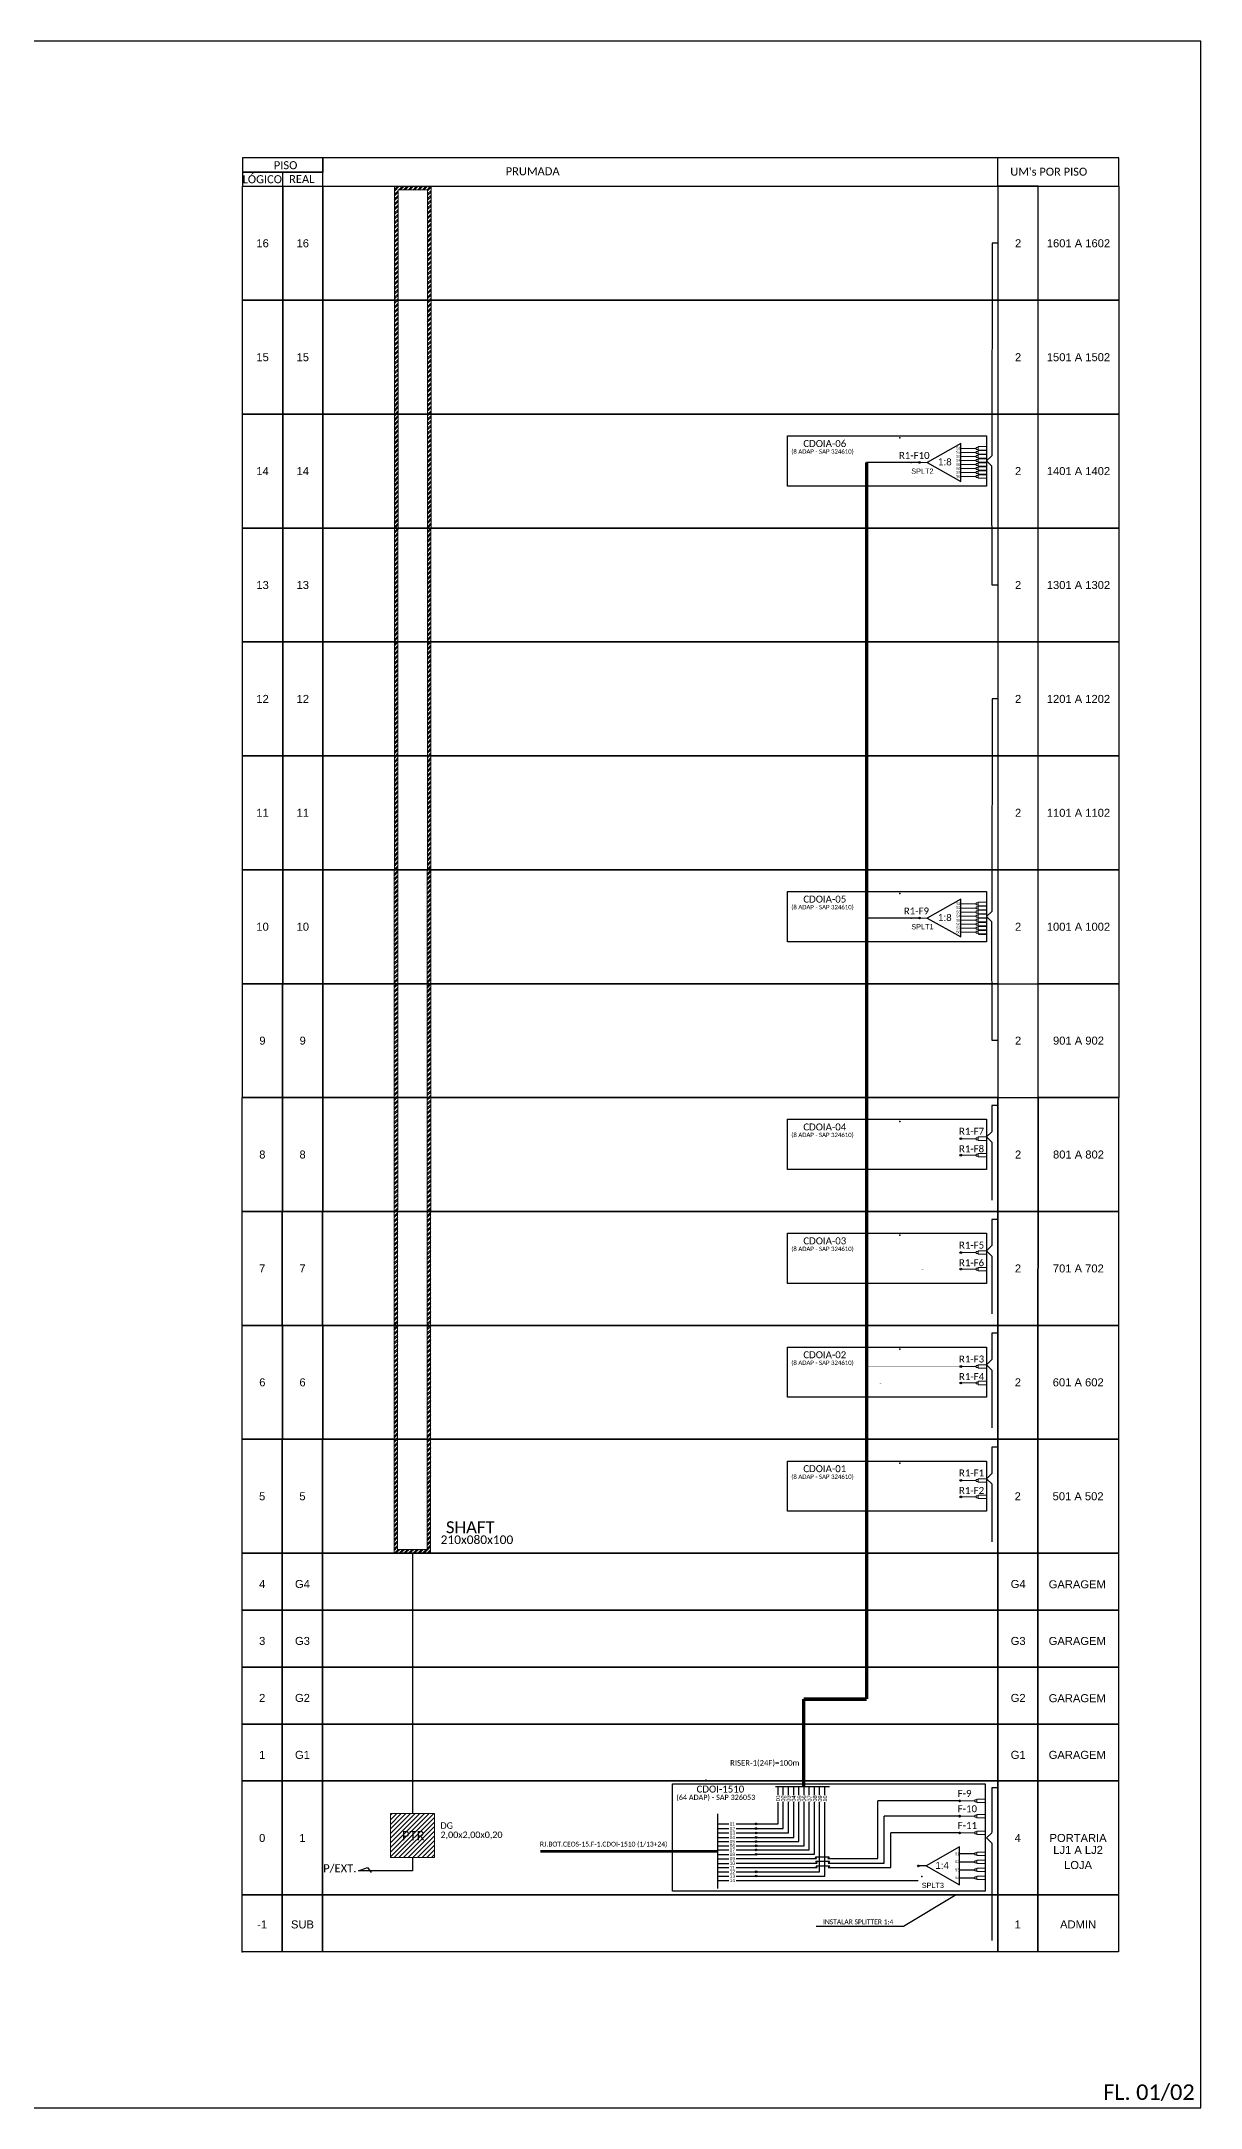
# Model space of a CAD drawing. Header units: millimetres. Extents: x 5322 to 7121, y 2260 to 2854.
# Drawn here: x 5828 to 6161, y 2260 to 2854 of the extents above; entities that cross this region are included whole.
import ezdxf
from ezdxf.enums import TextEntityAlignment as Align

# ---------------------------------------------------------------- set-up
doc = ezdxf.new("R2010")
doc.units = ezdxf.units.MM
doc.header["$LTSCALE"] = 0.1
doc.header["$MEASUREMENT"] = 0
doc.layers.add('AS BUILT', color=10, linetype='Continuous')
doc.layers.add('label_cabos', color=7, linetype='Continuous')
doc.styles.add('ARIAL', font='arial.ttf')
doc.styles.get("Standard").update_dxf_attribs({"font": 'arial.ttf'})
doc.styles.add('WMF-Calibri0', font='calibri.ttf')
doc.dimstyles.get("Standard").update_dxf_attribs({"dimtxt": 0.18, "dimasz": 0.18, "dimexe": 0.18, "dimexo": 0.0625, "dimgap": 0.09, "dimtad": 0, "dimtih": 1, "dimtoh": 1, "dimdec": 4, "dimzin": 0, "dimdsep": 46, "dimtxsty": 'Standard', "dimcen": 0.09, "dimadec": 0, "dimazin": 0, "dimtfac": 1, "dimtdec": 4, "dimtofl": 0, "dimtmove": 0, "dimatfit": 3, "dimfxl": 0, "dimtolj": 1, "dimtzin": 0, "dimarcsym": 0})

# ---------------------------------------------------------------- blocks, each defined once
blk = doc.blocks.new('LEG_CDO64_DIR')
blk.add_point((0, 0))
at = {"color": 1, "style": 'WMF-Calibri0', "flags": 4}
blk.add_attdef('MODELO', text='', height=1.5, dxfattribs=at).set_placement((-1.52, -5.5), align=Align.CENTER)
blk.add_attdef('CDO', (-2.62, -3.57), '', height=2, dxfattribs=at)
blk = doc.blocks.new('SPLITTER_')
blk.add_point((0, 0))
at = {"style": 'ARIAL', "flags": 4}
blk.add_attdef('SPLT', (0, -3.26), '', height=1.5, dxfattribs=at)
blk = doc.blocks.new('A$C415C251F')
at = {"color": 3}
blk.add_point((0, 0), dxfattribs=at)
blk = doc.blocks.new('LEG_CDOIA8_C-SPLT_DIR')
at = {"color": 3}
blk.add_blockref('A$C415C251F', (0, 0), dxfattribs=at)
at = {"color": 1, "style": 'WMF-Calibri0', "flags": 4}
blk.add_attdef('CDO', (-26.84, -2.61), '', height=2, dxfattribs=at)
blk.add_attdef('MODELO', text='', height=1.5, dxfattribs=at).set_placement((-22.23, -4.54), align=Align.CENTER)
at = {"style": 'ARIAL', "flags": 4}
blk.add_attdef('SPLITAGEM', text='', height=1.5, dxfattribs=at).set_placement((-18.36, -12.59), align=Align.CENTER)
blk = doc.blocks.new('SPLT_1-4_SC-APC')
at = {"color": 1, "linetype": 'Continuous', "ltscale": 2.5}
for points in [[(-7.37, -1.53), (-17.04, -6.98), (-7.37, -12.43), (-7.37, -1.53)], [(-17.04, -6.98), (-19.26, -6.98)]]:
    blk.add_lwpolyline(points, dxfattribs=at)
at = {"color": 3, "linetype": 'Continuous', "ltscale": 2.5}
for points in [[(-2.99, -3.51), (-7.37, -3.51)], [(-7.37, -5.82), (-2.99, -5.82)], [(-7.37, -8.12), (-2.99, -8.12)], [(-7.37, -10.43), (-2.99, -10.43)]]:
    blk.add_lwpolyline(points, dxfattribs=at)
at = {"color": 3, "lineweight": 0}
for points in [[(-2.99, -3.22), (-2.41, -3.22), (-2.41, -3.8), (-2.99, -3.8)], [(-2.99, -5.53), (-2.41, -5.53), (-2.41, -6.1), (-2.99, -6.1)], [(-2.99, -7.84), (-2.41, -7.84), (-2.41, -8.41), (-2.99, -8.41)], [(-2.99, -10.14), (-2.41, -10.14), (-2.41, -10.72), (-2.99, -10.72)]]:
    blk.add_lwpolyline(points, close=True, dxfattribs=at)
for points in [[(-2.41, -3.02), (-2.41, -4)], [(-2.41, -3.02), (0, -3.02)], [(-2.41, -4), (0, -4)], [(-2.41, -5.32), (-2.41, -6.31)], [(-2.41, -5.32), (0, -5.32)], [(-2.41, -6.31), (0, -6.31)], [(-2.41, -7.63), (-2.41, -8.62)], [(-2.41, -7.63), (0, -7.63)], [(-2.41, -8.62), (0, -8.62)], [(-2.41, -9.94), (-2.41, -10.92)], [(-2.41, -9.94), (0, -9.94)], [(-2.41, -10.92), (0, -10.92)]]:
    blk.add_lwpolyline(points, dxfattribs=at)
at = {"color": 1, "style": 'ARIAL'}
for s, height, p in [('1:4', 2, (-14.35, -7.83)), ('S1', 0.75, (-8.74, -3.91)), ('S2', 0.75, (-8.74, -6.17)), ('S3', 0.75, (-8.74, -8.52)), ('S4', 0.75, (-8.74, -10.78))]:
    blk.add_text(s, height=height, dxfattribs=at).set_placement(p)

msp = doc.modelspace()

# ---------------------------------------------------------------- hatches: boundary and pattern name
h = msp.add_hatch()
h.set_pattern_fill('ANSI32', color=256, scale=0.1)
h.set_pattern_definition([(45, (-1710.3518, 4668.9155), (-0.67351921, 0.67351921), []), (45, (-1709.9028, 4668.9155), (-0.67351921, 0.67351921), [])])
h.paths.add_polyline_path([(5929.15, 2812.71), (5939.65, 2812.71), (5939.52, 2419.84), (5929.02, 2419.84)])
h.paths.add_polyline_path([(5930.15, 2811.71), (5938.65, 2811.71), (5938.52, 2420.84), (5930.02, 2420.84)], flags=16)
h = msp.add_hatch(color=0)
h.dxf.hatch_style = 1
edge = h.paths.add_edge_path()
edge.add_arc((6080.14, 2733.34), 0.256, 0, 360)
h = msp.add_hatch(color=0)
h.dxf.hatch_style = 1
edge = h.paths.add_edge_path()
edge.add_arc((6080.14, 2602.37), 0.256, 0, 360)
h = msp.add_hatch(color=0)
h.dxf.hatch_style = 1
edge = h.paths.add_edge_path()
edge.add_arc((6092.03, 2538.94), 0.256, 0, 360)
h = msp.add_hatch(color=0)
h.dxf.hatch_style = 1
edge = h.paths.add_edge_path()
edge.add_arc((6092.03, 2534.2), 0.256, 0, 360)
h = msp.add_hatch(color=0)
h.dxf.hatch_style = 1
edge = h.paths.add_edge_path()
edge.add_arc((6092.03, 2506.2), 0.256, 0, 360)
h = msp.add_hatch(color=0)
h.dxf.hatch_style = 1
edge = h.paths.add_edge_path()
edge.add_arc((6092.03, 2501.45), 0.256, 0, 360)
h = msp.add_hatch(color=0)
h.dxf.hatch_style = 1
edge = h.paths.add_edge_path()
edge.add_arc((6092.03, 2473.45), 0.256, 0, 360)
h = msp.add_hatch(color=0)
h.dxf.hatch_style = 1
edge = h.paths.add_edge_path()
edge.add_arc((6092.03, 2468.71), 0.256, 0, 360)
h = msp.add_hatch(color=0)
h.dxf.hatch_style = 1
edge = h.paths.add_edge_path()
edge.add_arc((6092.03, 2440.71), 0.256, 0, 360)
h = msp.add_hatch(color=0)
h.dxf.hatch_style = 1
edge = h.paths.add_edge_path()
edge.add_arc((6092.03, 2435.96), 0.256, 0, 360)
h = msp.add_hatch(color=256)
h.dxf.hatch_style = 1
edge = h.paths.add_edge_path()
edge.add_arc((6091.68, 2348.57), 0.256, 0, 360)
h = msp.add_hatch()
h.set_pattern_fill('ANSI31', color=0, scale=7.526522, style=0)
h.set_pattern_definition([(45, (5705.148, 2017.8681), (-0.6652568, 0.6652568), [])])
h.paths.add_polyline_path([(5940.64, 2344.92), (5928, 2344.92), (5928, 2332.27), (5940.64, 2332.27)])
h.paths.add_polyline_path([(5930.56, 2336.54), (5938.52, 2336.54), (5938.52, 2340.61), (5930.56, 2340.61)], flags=24)
h = msp.add_hatch(color=256)
h.dxf.hatch_style = 1
edge = h.paths.add_edge_path()
edge.add_arc((6033.17, 2341.95), 0.256, 0, 360)
h = msp.add_hatch(color=256)
h.dxf.hatch_style = 1
edge = h.paths.add_edge_path()
edge.add_arc((6033.17, 2340.61), 0.256, 0, 360)
h = msp.add_hatch(color=256)
h.dxf.hatch_style = 1
edge = h.paths.add_edge_path()
edge.add_arc((6091.68, 2344.18), 0.256, 0, 360)
h = msp.add_hatch(color=256)
h.dxf.hatch_style = 1
edge = h.paths.add_edge_path()
edge.add_arc((6033.17, 2339.35), 0.256, 0, 360)
h = msp.add_hatch(color=256)
h.dxf.hatch_style = 1
edge = h.paths.add_edge_path()
edge.add_arc((6033.17, 2338.09), 0.256, 0, 360)
h = msp.add_hatch(color=256)
h.dxf.hatch_style = 1
edge = h.paths.add_edge_path()
edge.add_arc((6033.18, 2336.87), 0.256, 0, 360)
h = msp.add_hatch(color=256)
h.dxf.hatch_style = 1
edge = h.paths.add_edge_path()
edge.add_arc((6033.18, 2335.67), 0.256, 0, 360)
h = msp.add_hatch(color=256)
h.dxf.hatch_style = 1
edge = h.paths.add_edge_path()
edge.add_arc((6033.18, 2334.48), 0.256, 0, 360)
h = msp.add_hatch(color=256)
h.dxf.hatch_style = 1
edge = h.paths.add_edge_path()
edge.add_arc((6091.68, 2339.36), 0.256, 0, 360)
h = msp.add_hatch(color=256)
h.dxf.hatch_style = 1
edge = h.paths.add_edge_path()
edge.add_arc((6033.18, 2333.22), 0.256, 0, 360)
h = msp.add_hatch(color=3)
h.dxf.hatch_style = 1
edge = h.paths.add_edge_path()
edge.add_arc((6079.79, 2329.89), 0.256, 0, 360)
h = msp.add_hatch(color=256)
h.dxf.hatch_style = 1
edge = h.paths.add_edge_path()
edge.add_arc((6033.18, 2328.18), 0.256, 0, 360)
h = msp.add_hatch(color=256)
h.dxf.hatch_style = 1
edge = h.paths.add_edge_path()
edge.add_arc((6033.18, 2326.98), 0.256, 0, 360)

# ---------------------------------------------------------------- linework, layer by layer
at = {"color": 3}
for p, q in [((6101, 2796.34), (6100.98, 2735.26)), ((6102.65, 2796.34), (6101, 2796.34)), ((6100.98, 2352.36), (6100.96, 2339.46)), ((6102.63, 2352.36), (6100.98, 2352.36)), ((6100.93, 2339.44), (6099.36, 2337.93)), ((6099.36, 2337.93), (6100.93, 2336.42)), ((6100.95, 2336.4), (6100.94, 2328.12)), ((6100.94, 2328.12), (6100.93, 2308.48))]:
    msp.add_line(p, q, dxfattribs=at)
at = {"color": 0}
for p, q in [((6100.98, 2735.26), (6099.41, 2733.76)), ((6099.41, 2733.76), (6100.98, 2732.25)), ((6101, 2698.1), (6100.98, 2732.25)), ((6102.65, 2698.1), (6101, 2698.1)), ((6101, 2665.36), (6100.98, 2604.29)), ((6102.65, 2665.36), (6101, 2665.36)), ((6100.98, 2604.29), (6099.41, 2602.78)), ((6099.41, 2602.78), (6100.98, 2601.27)), ((6101, 2567.13), (6100.98, 2601.27)), ((6102.65, 2567.13), (6101, 2567.13)), ((6100.98, 2548.48), (6100.98, 2540.95)), ((6102.63, 2548.48), (6100.98, 2548.48)), ((6100.96, 2540.94), (6099.4, 2539.43)), ((6099.4, 2539.43), (6100.96, 2537.92)), ((6100.98, 2537.91), (6100.97, 2521.31)), ((6100.94, 2515.74), (6100.94, 2508.21)), ((6102.6, 2515.74), (6100.94, 2515.74)), ((6100.93, 2508.2), (6099.36, 2506.69)), ((6099.36, 2506.69), (6100.93, 2505.18)), ((6100.96, 2508.2), (6099.4, 2506.69)), ((6099.4, 2506.69), (6100.96, 2505.18)), ((6100.94, 2505.17), (6100.93, 2488.57)), ((6100.94, 2483), (6100.94, 2475.46)), ((6102.6, 2483), (6100.94, 2483)), ((6100.93, 2475.45), (6099.36, 2473.95)), ((6099.36, 2473.95), (6100.93, 2472.44)), ((6100.94, 2472.43), (6100.93, 2455.82)), ((6100.94, 2450.25), (6100.94, 2442.72)), ((6102.6, 2450.25), (6100.94, 2450.25)), ((6100.93, 2442.71), (6099.36, 2441.2)), ((6099.36, 2441.2), (6100.93, 2439.69)), ((6100.94, 2439.68), (6100.93, 2423.08))]:
    msp.add_line(p, q, dxfattribs=at)
msp.add_line((5934.32, 2419.84), (5934.32, 2344.92))
at = {"color": 1}
for p, q in [((6071.84, 2329.39), (6071.84, 2339.36)), ((6033.18, 2329.39), (6050.72, 2329.39)), ((6053.9, 2329.39), (6071.84, 2329.39))]:
    msp.add_line(p, q, dxfattribs=at)
at = {"linetype": 'Continuous'}
msp.add_lwpolyline([(6161.01, 2854.39), (5322.44, 2854.39), (5322.44, 2260.39), (6161.01, 2260.39), (6161.01, 2854.39)], dxfattribs=at)
for points in [[(5885.39, 2816.82), (5908.54, 2816.82), (5908.54, 2820.93), (5885.39, 2820.93)], [(5885.39, 2812.71), (5908.54, 2812.71), (5908.54, 2816.82), (5885.39, 2816.82)], [(5885.39, 2812.71), (5896.97, 2812.71), (5896.97, 2779.96), (5885.39, 2779.96)], [(5896.97, 2812.71), (5908.54, 2812.71), (5908.54, 2779.96), (5896.97, 2779.96)], [(5908.54, 2812.71), (6102.63, 2812.71), (6102.63, 2779.96), (5908.54, 2779.96)], [(6114.28, 2812.71), (6137.42, 2812.71), (6137.42, 2779.96), (6114.28, 2779.96)], [(5885.39, 2779.96), (5896.97, 2779.96), (5896.97, 2747.22), (5885.39, 2747.22)], [(5896.97, 2779.96), (5908.54, 2779.96), (5908.54, 2747.22), (5896.97, 2747.22)], [(5908.54, 2779.96), (6102.63, 2779.96), (6102.63, 2747.22), (5908.54, 2747.22)], [(6114.28, 2779.96), (6137.42, 2779.96), (6137.42, 2747.22), (6114.28, 2747.22)], [(5885.39, 2747.22), (5896.97, 2747.22), (5896.97, 2714.48), (5885.39, 2714.48)], [(5896.97, 2747.22), (5908.54, 2747.22), (5908.54, 2714.48), (5896.97, 2714.48)], [(5908.54, 2747.22), (6102.63, 2747.22), (6102.63, 2714.48), (5908.54, 2714.48)], [(6114.28, 2747.22), (6137.42, 2747.22), (6137.42, 2714.48), (6114.28, 2714.48)], [(5885.39, 2714.48), (5896.97, 2714.48), (5896.97, 2681.73), (5885.39, 2681.73)], [(5896.97, 2714.48), (5908.54, 2714.48), (5908.54, 2681.73), (5896.97, 2681.73)], [(5908.54, 2714.48), (6102.63, 2714.48), (6102.63, 2681.73), (5908.54, 2681.73)], [(6114.28, 2714.48), (6137.42, 2714.48), (6137.42, 2681.73), (6114.28, 2681.73)], [(5885.39, 2681.73), (5896.97, 2681.73), (5896.97, 2648.99), (5885.39, 2648.99)], [(5896.97, 2681.73), (5908.54, 2681.73), (5908.54, 2648.99), (5896.97, 2648.99)], [(5908.54, 2681.73), (6102.63, 2681.73), (6102.63, 2648.99), (5908.54, 2648.99)], [(6114.28, 2681.73), (6137.42, 2681.73), (6137.42, 2648.99), (6114.28, 2648.99)], [(5885.39, 2648.99), (5896.97, 2648.99), (5896.97, 2616.25), (5885.39, 2616.25)], [(5896.97, 2648.99), (5908.54, 2648.99), (5908.54, 2616.25), (5896.97, 2616.25)], [(5908.54, 2648.99), (6102.63, 2648.99), (6102.63, 2616.25), (5908.54, 2616.25)], [(6114.28, 2648.99), (6137.42, 2648.99), (6137.42, 2616.25), (6114.28, 2616.25)], [(5885.39, 2616.25), (5896.97, 2616.25), (5896.97, 2583.5), (5885.39, 2583.5)], [(5896.97, 2616.25), (5908.54, 2616.25), (5908.54, 2583.5), (5896.97, 2583.5)], [(5908.54, 2616.25), (6102.63, 2616.25), (6102.67, 2583.5), (5908.54, 2583.5)], [(6114.28, 2616.25), (6137.42, 2616.25), (6137.42, 2583.5), (6114.28, 2583.5)], [(5885.36, 2583.5), (5896.93, 2583.5), (5896.93, 2550.76), (5885.36, 2550.76)], [(5896.93, 2583.5), (5908.5, 2583.5), (5908.5, 2550.76), (5896.93, 2550.76)], [(5908.5, 2583.5), (6102.67, 2583.5), (6102.67, 2550.76), (5908.5, 2550.76)], [(6114.28, 2583.5), (6137.42, 2583.5), (6137.42, 2550.76), (6114.28, 2550.76)], [(5885.32, 2550.76), (5896.89, 2550.76), (5896.89, 2518.01), (5885.32, 2518.01)], [(5896.89, 2550.76), (5908.47, 2550.76), (5908.47, 2518.01), (5896.89, 2518.01)], [(5908.47, 2550.76), (6102.67, 2550.76), (6102.63, 2518.01), (5908.47, 2518.01)], [(6114.24, 2550.76), (6137.39, 2550.76), (6137.39, 2518.01), (6114.24, 2518.01)], [(5885.29, 2518.01), (5896.86, 2518.01), (5896.86, 2485.27), (5885.29, 2485.27)], [(5896.86, 2518.01), (5908.43, 2518.01), (5908.43, 2485.27), (5896.86, 2485.27)], [(5908.43, 2518.01), (6102.63, 2518.01), (6102.63, 2485.27), (5908.43, 2485.27)], [(6114.24, 2518.01), (6137.35, 2518.01), (6137.35, 2485.27), (6114.2, 2485.27)], [(5885.32, 2485.27), (5896.89, 2485.27), (5896.89, 2452.53), (5885.32, 2452.53)], [(5896.89, 2485.27), (5908.47, 2485.27), (5908.47, 2452.53), (5896.89, 2452.53)], [(5908.47, 2485.27), (6102.63, 2485.27), (6102.63, 2452.53), (5908.47, 2452.53)], [(6114.2, 2485.27), (6137.35, 2485.27), (6137.35, 2452.53), (6114.2, 2452.53)], [(5885.29, 2452.53), (5896.86, 2452.53), (5896.86, 2419.78), (5885.29, 2419.78)], [(5896.86, 2452.53), (5908.43, 2452.53), (5908.43, 2419.78), (5896.86, 2419.78)], [(5908.43, 2452.53), (6102.63, 2452.53), (6102.63, 2419.78), (5908.43, 2419.78)], [(6114.2, 2452.53), (6137.35, 2452.53), (6137.35, 2419.78), (6114.2, 2419.78)], [(5885.29, 2419.78), (5896.86, 2419.78), (5896.86, 2403.41), (5885.29, 2403.41)], [(5896.86, 2419.78), (5908.43, 2419.78), (5908.43, 2403.41), (5896.86, 2403.41)], [(5908.43, 2419.78), (6102.63, 2419.78), (6102.63, 2403.41), (5908.43, 2403.41)], [(6102.63, 2419.78), (6114.2, 2419.78), (6114.2, 2403.41), (6102.63, 2403.41)], [(6114.2, 2419.78), (6137.35, 2419.78), (6137.35, 2403.41), (6114.2, 2403.41)], [(5885.29, 2403.41), (5896.86, 2403.41), (5896.86, 2387.04), (5885.29, 2387.04)], [(5896.86, 2403.41), (5908.43, 2403.41), (5908.43, 2387.04), (5896.86, 2387.04)], [(5908.43, 2403.41), (6102.63, 2403.41), (6102.63, 2387.04), (5908.43, 2387.04)], [(6102.63, 2403.41), (6114.2, 2403.41), (6114.2, 2387.04), (6102.63, 2387.04)], [(6114.2, 2403.41), (6137.35, 2403.41), (6137.35, 2387.04), (6114.2, 2387.04)], [(5885.29, 2387.04), (5896.86, 2387.04), (5896.86, 2370.67), (5885.29, 2370.67)], [(5896.86, 2387.04), (5908.43, 2387.04), (5908.43, 2370.67), (5896.86, 2370.67)], [(5908.43, 2387.04), (6102.63, 2387.04), (6102.63, 2370.67), (5908.43, 2370.67)], [(6102.63, 2387.04), (6114.2, 2387.04), (6114.2, 2370.67), (6102.63, 2370.67)], [(6114.2, 2387.04), (6137.35, 2387.04), (6137.35, 2370.67), (6114.2, 2370.67)], [(5885.29, 2370.67), (5896.86, 2370.67), (5896.86, 2354.3), (5885.29, 2354.3)], [(5896.86, 2370.67), (5908.43, 2370.67), (5908.43, 2354.3), (5896.86, 2354.3)], [(5908.43, 2370.67), (6102.63, 2370.67), (6102.63, 2354.3), (5908.43, 2354.3)], [(6102.63, 2370.67), (6114.2, 2370.67), (6114.2, 2354.3), (6102.63, 2354.3)], [(6114.2, 2370.67), (6137.35, 2370.67), (6137.35, 2354.3), (6114.2, 2354.3)], [(5885.29, 2354.3), (5896.86, 2354.3), (5896.86, 2321.55), (5885.29, 2321.55)], [(5896.86, 2354.3), (5908.43, 2354.3), (5908.43, 2321.55), (5896.86, 2321.55)], [(5908.43, 2354.3), (6102.63, 2354.3), (6102.63, 2321.55), (5908.43, 2321.55)], [(6102.63, 2354.3), (6114.2, 2354.3), (6114.2, 2321.55), (6102.63, 2321.55)], [(6114.2, 2354.3), (6137.35, 2354.3), (6137.35, 2321.55), (6114.2, 2321.55)], [(5885.29, 2321.55), (5896.86, 2321.55), (5896.86, 2305.18), (5885.29, 2305.18)], [(5896.86, 2321.55), (5908.43, 2321.55), (5908.43, 2305.18), (5896.86, 2305.18)], [(5908.43, 2321.55), (6102.63, 2321.55), (6102.63, 2305.18), (5908.43, 2305.18)], [(6102.63, 2321.55), (6114.2, 2321.55), (6114.2, 2305.18), (6102.63, 2305.18)], [(6114.2, 2321.55), (6137.35, 2321.55), (6137.35, 2305.18), (6114.2, 2305.18)]]:
    msp.add_lwpolyline(points, close=True)
for points in [[(5896.97, 2812.71), (5896.97, 2816.82)], [(5908.54, 2812.71), (6137.42, 2812.71), (6137.42, 2820.93), (5908.54, 2820.93), (5908.54, 2820.93), (5908.54, 2816.82)], [(6102.63, 2812.71), (6102.63, 2820.93)], [(6091.68, 2348.57), (6068.12, 2348.57)]]:
    msp.add_lwpolyline(points)
at = {"lineweight": 0}
for points in [[(5929.15, 2812.71), (5939.65, 2812.71), (5939.52, 2419.84), (5929.02, 2419.84)], [(5930.15, 2811.71), (5938.65, 2811.71), (5938.52, 2420.84), (5930.02, 2420.84)], [(6096.06, 2348.86), (6096.64, 2348.86), (6096.64, 2348.28), (6096.06, 2348.28)], [(6096.06, 2344.47), (6096.64, 2344.47), (6096.64, 2343.89), (6096.06, 2343.89)], [(6096.06, 2339.65), (6096.64, 2339.65), (6096.64, 2339.08), (6096.06, 2339.08)]]:
    msp.add_lwpolyline(points, close=True, dxfattribs=at)
at = {"color": 0}
for points in [[(6099.41, 2726.54), (6042.2, 2726.54), (6042.2, 2740.97), (6099.41, 2740.97)], [(6099.41, 2595.56), (6042.2, 2595.56), (6042.2, 2610), (6099.41, 2610)], [(6102.67, 2550.76), (6114.24, 2550.76), (6114.24, 2518.01), (6102.63, 2518.01)], [(6099.41, 2530.08), (6042.2, 2530.08), (6042.2, 2544.51), (6099.41, 2544.51)], [(6102.63, 2518.01), (6114.24, 2518.01), (6114.2, 2485.27), (6102.63, 2485.27)], [(6099.41, 2497.33), (6042.2, 2497.33), (6042.2, 2511.77), (6099.41, 2511.77)], [(6102.63, 2485.27), (6114.2, 2485.27), (6114.2, 2452.53), (6102.63, 2452.53)], [(6099.41, 2464.59), (6042.2, 2464.59), (6042.2, 2479.02), (6099.41, 2479.02)], [(6102.63, 2452.53), (6114.2, 2452.53), (6114.2, 2419.78), (6102.63, 2419.78)], [(6099.41, 2431.84), (6042.2, 2431.84), (6042.2, 2446.28), (6099.41, 2446.28)]]:
    msp.add_lwpolyline(points, close=True, dxfattribs=at)
for points in [[(6092.03, 2738.79), (6082.36, 2733.34), (6092.03, 2727.9), (6092.03, 2738.79)], [(6080.14, 2733.34), (6064.92, 2733.34)], [(6092.03, 2607.82), (6082.36, 2602.37), (6092.03, 2596.92), (6092.03, 2607.82)], [(6080.14, 2602.37), (6064.92, 2602.37)], [(6053.73, 2331.98), (6068.12, 2331.98), (6068.12, 2348.57)], [(6022.14, 2339.35), (6025.3, 2339.35)], [(6027.37, 2339.35), (6033.17, 2339.35)], [(5934.32, 2332.27), (5934.32, 2328.47), (5918.77, 2328.47), (5921.39, 2329.41), (5922.4, 2328.04)], [(6022.14, 2331.88), (6025.3, 2331.88)], [(6027.37, 2331.98), (6033.18, 2331.98)], [(6033.18, 2331.98), (6050.55, 2331.98)], [(6039.11, 2331.98), (6050.55, 2331.98)], [(6050.55, 2331.98), (6050.21, 2332.54), (6054.12, 2332.54), (6053.73, 2331.98)], [(6022.15, 2325.72), (6025.31, 2325.72)], [(6027.38, 2325.72), (6079.79, 2325.72)]]:
    msp.add_lwpolyline(points, dxfattribs=at)
for points, const_width in [([(6064.92, 2733.34), (6064.92, 2377.84)], 1), ([(6100.97, 2521.31), (6102.63, 2521.31)], 0.001), ([(6100.93, 2488.57), (6102.6, 2488.57)], 0.001), ([(6100.93, 2455.82), (6102.6, 2455.82)], 0.001), ([(6100.93, 2423.08), (6102.6, 2423.08)], 0.001), ([(6046.83, 2352.72), (6046.83, 2377.84)], 1), ([(6046.83, 2377.84), (6064.92, 2377.84)], 1)]:
    msp.add_lwpolyline(points, dxfattribs=dict(at, const_width=const_width))
at = {"color": 0, "lineweight": 0}
for points in [[(6082.36, 2733.34), (6080.14, 2733.34)], [(6096.4, 2737.38), (6092.03, 2737.38)], [(6092.03, 2736.23), (6096.4, 2736.23)], [(6092.03, 2735.07), (6096.4, 2735.07)], [(6092.03, 2733.92), (6096.4, 2733.92)], [(6092.03, 2732.77), (6096.4, 2732.77)], [(6096.98, 2737.87), (6096.98, 2736.89)], [(6096.98, 2737.87), (6099.4, 2737.87)], [(6096.98, 2736.89), (6099.4, 2736.89)], [(6096.98, 2736.72), (6096.98, 2735.73)], [(6096.98, 2736.72), (6099.4, 2736.72)], [(6096.98, 2735.73), (6099.4, 2735.73)], [(6096.98, 2735.57), (6096.98, 2734.58)], [(6096.98, 2735.57), (6099.4, 2735.57)], [(6096.98, 2734.58), (6099.4, 2734.58)], [(6096.98, 2734.41), (6096.98, 2733.43)], [(6096.98, 2734.41), (6099.4, 2734.41)], [(6096.98, 2733.43), (6099.4, 2733.43)], [(6096.98, 2733.26), (6096.98, 2732.28)], [(6096.98, 2733.26), (6099.4, 2733.26)], [(6092.03, 2731.62), (6096.4, 2731.62)], [(6092.03, 2730.46), (6096.4, 2730.46)], [(6092.03, 2729.31), (6096.4, 2729.31)], [(6096.98, 2732.28), (6099.4, 2732.28)], [(6096.98, 2732.11), (6096.98, 2731.12)], [(6096.98, 2732.11), (6099.4, 2732.11)], [(6096.98, 2731.12), (6099.4, 2731.12)], [(6096.98, 2730.96), (6096.98, 2729.97)], [(6096.98, 2730.96), (6099.4, 2730.96)], [(6096.98, 2729.97), (6099.4, 2729.97)], [(6096.98, 2729.8), (6096.98, 2728.82)], [(6096.98, 2729.8), (6099.4, 2729.8)], [(6096.98, 2728.82), (6099.4, 2728.82)], [(6082.36, 2602.37), (6080.14, 2602.37)], [(6096.4, 2606.41), (6092.03, 2606.41)], [(6092.03, 2605.25), (6096.4, 2605.25)], [(6092.03, 2604.1), (6096.4, 2604.1)], [(6092.03, 2602.95), (6096.4, 2602.95)], [(6092.03, 2601.79), (6096.4, 2601.79)], [(6096.98, 2606.9), (6096.98, 2605.91)], [(6096.98, 2606.9), (6099.4, 2606.9)], [(6096.98, 2605.91), (6099.4, 2605.91)], [(6096.98, 2605.75), (6096.98, 2604.76)], [(6096.98, 2605.75), (6099.4, 2605.75)], [(6096.98, 2604.76), (6099.4, 2604.76)], [(6096.98, 2604.59), (6096.98, 2603.61)], [(6096.98, 2604.59), (6099.4, 2604.59)], [(6096.98, 2603.61), (6099.4, 2603.61)], [(6096.98, 2603.44), (6096.98, 2602.45)], [(6096.98, 2603.44), (6099.4, 2603.44)], [(6096.98, 2602.45), (6099.4, 2602.45)], [(6096.98, 2602.29), (6096.98, 2601.3)], [(6096.98, 2602.29), (6099.4, 2602.29)], [(6092.03, 2600.64), (6096.4, 2600.64)], [(6092.03, 2599.49), (6096.4, 2599.49)], [(6092.03, 2598.33), (6096.4, 2598.33)], [(6096.98, 2601.3), (6099.4, 2601.3)], [(6096.98, 2601.13), (6096.98, 2600.15)], [(6096.98, 2601.13), (6099.4, 2601.13)], [(6096.98, 2600.15), (6099.4, 2600.15)], [(6096.98, 2599.98), (6096.98, 2598.99)], [(6096.98, 2599.98), (6099.4, 2599.98)], [(6096.98, 2598.99), (6099.4, 2598.99)], [(6096.98, 2598.83), (6096.98, 2597.84)], [(6096.98, 2598.83), (6099.4, 2598.83)], [(6096.98, 2597.84), (6099.4, 2597.84)], [(6097.07, 2597.6), (6099.48, 2597.6)], [(6096.4, 2538.94), (6092.03, 2538.94)], [(6096.98, 2539.43), (6096.98, 2538.45)], [(6096.98, 2539.43), (6099.4, 2539.43)], [(6096.98, 2538.45), (6099.4, 2538.45)], [(6096.4, 2534.2), (6092.03, 2534.2)], [(6096.98, 2534.69), (6096.98, 2533.7)], [(6096.98, 2534.69), (6099.4, 2534.69)], [(6096.98, 2533.7), (6099.4, 2533.7)], [(6096.98, 2506.69), (6096.98, 2505.7)], [(6096.98, 2506.69), (6099.4, 2506.69)], [(6096.4, 2506.2), (6092.03, 2506.2)], [(6096.4, 2501.45), (6092.03, 2501.45)], [(6096.98, 2505.7), (6099.4, 2505.7)], [(6096.98, 2501.95), (6096.98, 2500.96)], [(6096.98, 2501.95), (6099.4, 2501.95)], [(6096.98, 2500.96), (6099.4, 2500.96)], [(6096.4, 2473.45), (6092.03, 2473.45)], [(6096.98, 2473.95), (6096.98, 2472.96)], [(6096.98, 2473.95), (6099.4, 2473.95)], [(6096.98, 2472.96), (6099.4, 2472.96)], [(6096.4, 2468.71), (6092.03, 2468.71)], [(6096.98, 2469.2), (6096.98, 2468.22)], [(6096.98, 2469.2), (6099.4, 2469.2)], [(6096.98, 2468.22), (6099.4, 2468.22)], [(6096.4, 2440.71), (6092.03, 2440.71)], [(6096.4, 2435.96), (6092.03, 2435.96)], [(6096.98, 2441.2), (6096.98, 2440.21)], [(6096.98, 2441.2), (6099.4, 2441.2)], [(6096.98, 2440.21), (6099.4, 2440.21)], [(6096.98, 2436.46), (6096.98, 2435.47)], [(6096.98, 2436.46), (6099.4, 2436.46)], [(6096.98, 2435.47), (6099.4, 2435.47)]]:
    msp.add_lwpolyline(points, dxfattribs=at)
for points in [[(6096.4, 2737.67), (6096.98, 2737.67), (6096.98, 2737.09), (6096.4, 2737.09)], [(6096.4, 2736.51), (6096.98, 2736.51), (6096.98, 2735.94), (6096.4, 2735.94)], [(6096.4, 2735.36), (6096.98, 2735.36), (6096.98, 2734.79), (6096.4, 2734.79)], [(6096.4, 2734.21), (6096.98, 2734.21), (6096.98, 2733.64), (6096.4, 2733.64)], [(6096.4, 2733.05), (6096.98, 2733.05), (6096.98, 2732.48), (6096.4, 2732.48)], [(6096.4, 2731.9), (6096.98, 2731.9), (6096.98, 2731.33), (6096.4, 2731.33)], [(6096.4, 2730.75), (6096.98, 2730.75), (6096.98, 2730.18), (6096.4, 2730.18)], [(6096.4, 2729.6), (6096.98, 2729.6), (6096.98, 2729.02), (6096.4, 2729.02)], [(6096.4, 2606.69), (6096.98, 2606.69), (6096.98, 2606.12), (6096.4, 2606.12)], [(6096.4, 2605.54), (6096.98, 2605.54), (6096.98, 2604.97), (6096.4, 2604.97)], [(6096.4, 2604.39), (6096.98, 2604.39), (6096.98, 2603.81), (6096.4, 2603.81)], [(6096.4, 2603.23), (6096.98, 2603.23), (6096.98, 2602.66), (6096.4, 2602.66)], [(6096.4, 2602.08), (6096.98, 2602.08), (6096.98, 2601.51), (6096.4, 2601.51)], [(6096.4, 2600.93), (6096.98, 2600.93), (6096.98, 2600.35), (6096.4, 2600.35)], [(6096.4, 2599.77), (6096.98, 2599.77), (6096.98, 2599.2), (6096.4, 2599.2)], [(6096.4, 2598.62), (6096.98, 2598.62), (6096.98, 2598.05), (6096.4, 2598.05)], [(6096.4, 2539.23), (6096.98, 2539.23), (6096.98, 2538.65), (6096.4, 2538.65)], [(6096.4, 2534.48), (6096.98, 2534.48), (6096.98, 2533.91), (6096.4, 2533.91)], [(6096.4, 2506.48), (6096.98, 2506.48), (6096.98, 2505.91), (6096.4, 2505.91)], [(6096.4, 2501.74), (6096.98, 2501.74), (6096.98, 2501.17), (6096.4, 2501.17)], [(6096.4, 2473.74), (6096.98, 2473.74), (6096.98, 2473.17), (6096.4, 2473.17)], [(6096.4, 2468.99), (6096.98, 2468.99), (6096.98, 2468.42), (6096.4, 2468.42)], [(6096.4, 2440.99), (6096.98, 2440.99), (6096.98, 2440.42), (6096.4, 2440.42)], [(6096.4, 2436.25), (6096.98, 2436.25), (6096.98, 2435.68), (6096.4, 2435.68)], [(5928, 2344.92), (5940.64, 2344.92), (5940.64, 2332.27), (5928, 2332.27)]]:
    msp.add_lwpolyline(points, close=True, dxfattribs=at)
at = {"color": 5}
for points in [[(6038.71, 2352.72), (6054.24, 2352.72)], [(6039.45, 2350.25), (6039.45, 2352.72)], [(6040.9, 2350.25), (6040.9, 2352.72)], [(6042.45, 2350.25), (6042.45, 2352.72)], [(6043.94, 2350.25), (6043.94, 2352.72)], [(6045.43, 2350.25), (6045.43, 2352.72)], [(6046.92, 2350.25), (6046.92, 2352.72)], [(6048.4, 2350.25), (6048.4, 2352.72)], [(6049.89, 2350.25), (6049.89, 2352.72)], [(6051.38, 2350.36), (6051.38, 2352.72)], [(6052.92, 2350.36), (6052.92, 2352.72)], [(6033.17, 2341.95), (6039.45, 2341.95), (6039.45, 2348.25)], [(6033.17, 2340.61), (6040.9, 2340.61), (6040.9, 2348.25)], [(6033.17, 2339.35), (6042.45, 2339.35), (6042.45, 2348.25)], [(6033.17, 2338.09), (6043.94, 2338.09), (6043.94, 2348.25)], [(6033.18, 2328.18), (6051.38, 2328.18), (6051.38, 2348.25)], [(6033.18, 2336.87), (6045.43, 2336.87), (6045.43, 2348.25)], [(6033.18, 2335.67), (6046.92, 2335.67), (6046.92, 2348.25)], [(6033.18, 2334.48), (6048.4, 2334.48), (6048.4, 2348.25)], [(6033.18, 2333.22), (6049.89, 2333.22), (6049.89, 2348.25)], [(6033.18, 2326.98), (6052.92, 2326.98), (6052.92, 2348.25)], [(6022.15, 2323.36), (6022.14, 2344.82)], [(6053.87, 2330.66), (6069.96, 2330.66), (6069.96, 2344.18)], [(6091.68, 2344.18), (6069.96, 2344.18)], [(6022.14, 2338.09), (6025.3, 2338.09)], [(6027.37, 2338.09), (6033.17, 2338.09)], [(6022.14, 2330.62), (6025.3, 2330.62)], [(6027.37, 2330.66), (6033.18, 2330.66)], [(6033.18, 2330.66), (6050.68, 2330.66)], [(6039.24, 2330.66), (6050.68, 2330.66)], [(6050.68, 2330.66), (6050.35, 2331.22), (6054.26, 2331.22), (6053.87, 2330.66)]]:
    msp.add_lwpolyline(points, dxfattribs=at)
at = {"lineweight": 0}
for points in [[(6096.06, 2348.57), (6091.68, 2348.57)], [(6096.64, 2349.06), (6096.64, 2348.08)], [(6096.64, 2349.06), (6099.05, 2349.06)], [(6096.64, 2348.08), (6099.05, 2348.08)], [(6096.06, 2344.18), (6091.68, 2344.18)], [(6096.64, 2344.67), (6096.64, 2343.69)], [(6096.64, 2344.67), (6099.05, 2344.67)], [(6096.64, 2343.69), (6099.05, 2343.69)], [(6096.06, 2339.36), (6091.68, 2339.36)], [(6096.64, 2339.86), (6096.64, 2338.87)], [(6096.64, 2339.86), (6099.05, 2339.86)], [(6096.64, 2338.87), (6099.05, 2338.87)]]:
    msp.add_lwpolyline(points, dxfattribs=at)
at = {"color": 3}
for points in [[(6022.14, 2341.95), (6025.3, 2341.95)], [(6027.37, 2341.95), (6033.17, 2341.95)], [(6022.14, 2334.48), (6025.3, 2334.48)], [(6027.37, 2334.48), (6033.18, 2334.48)], [(6022.14, 2326.98), (6025.3, 2326.98)], [(6027.37, 2326.98), (6033.18, 2326.98)]]:
    msp.add_lwpolyline(points, dxfattribs=at)
at = {"color": 2}
for points in [[(6022.14, 2340.61), (6025.3, 2340.61)], [(6027.37, 2340.61), (6033.17, 2340.61)], [(6022.14, 2333.13), (6025.3, 2333.13)], [(6027.37, 2333.13), (6033.18, 2333.13)]]:
    msp.add_lwpolyline(points, dxfattribs=at)
at = {"color": 5}
msp.add_lwpolyline([(5971.08, 2334.09, 0.8, 0.8, 0), (6022.15, 2334.08, 0.8, 0.8, 0)], format="xyseb", dxfattribs=at)
at = {"color": 1}
for points in [[(6022.14, 2336.87), (6025.3, 2336.87)], [(6027.37, 2336.87), (6033.18, 2336.87)], [(6091.68, 2339.36), (6071.84, 2339.36)], [(6022.15, 2329.4), (6025.31, 2329.4)], [(6027.38, 2329.4), (6033.18, 2329.4)], [(6050.72, 2329.39), (6050.38, 2329.95), (6054.29, 2329.95), (6053.9, 2329.39)]]:
    msp.add_lwpolyline(points, dxfattribs=at)
at = {"color": 216}
for points in [[(6022.14, 2335.67), (6025.3, 2335.67)], [(6027.37, 2335.67), (6033.18, 2335.67)], [(6022.15, 2328.19), (6025.31, 2328.19)], [(6027.38, 2328.19), (6033.18, 2328.19)]]:
    msp.add_lwpolyline(points, dxfattribs=at)
at = {"color": 3, "const_width": 0.001}
msp.add_lwpolyline([(6100.93, 2308.48), (6102.6, 2308.48)], dxfattribs=at)
at = {"color": 0}
for centre in [(6080.14, 2733.34), (6080.14, 2602.37), (6092.03, 2538.94), (6092.03, 2534.2), (6092.03, 2506.2), (6092.03, 2501.45), (6092.03, 2473.45), (6092.03, 2468.71), (6092.03, 2440.71), (6092.03, 2435.96)]:
    msp.add_circle(centre, 0.256, dxfattribs=at)
for centre in [(6091.68, 2348.57), (6033.17, 2341.95), (6033.17, 2340.61), (6091.68, 2344.18), (6033.17, 2339.35), (6033.17, 2338.09), (6033.18, 2336.87), (6033.18, 2335.67), (6033.18, 2334.48), (6091.68, 2339.36), (6033.18, 2333.22), (6033.18, 2328.18), (6033.18, 2326.98)]:
    msp.add_circle(centre, 0.256)
at = {"color": 3}
msp.add_circle((6079.79, 2329.89), 0.256, dxfattribs=at)
for p in [(5885.39, 2583.5), (5885.36, 2550.76), (5885.32, 2518.01), (5885.29, 2485.27), (5885.32, 2452.53), (5885.29, 2419.78), (5885.29, 2403.41), (5885.29, 2387.04), (5885.29, 2370.67), (5885.29, 2354.3), (5885.29, 2321.55), (5885.29, 2305.18)]:
    msp.add_point(p)
at = {"layer": 'AS BUILT', "color": 0, "linetype": 'Continuous'}
for points in [[(6114.28, 2812.71), (6102.63, 2812.71), (6102.63, 2779.96), (6114.28, 2779.96)], [(6114.28, 2779.96), (6102.63, 2779.96), (6102.63, 2747.22), (6114.28, 2747.22)], [(6114.28, 2747.22), (6102.63, 2747.22), (6102.63, 2714.48), (6114.28, 2714.48)], [(6114.28, 2714.48), (6102.63, 2714.48), (6102.63, 2681.73), (6114.28, 2681.73)], [(6114.28, 2681.73), (6102.63, 2681.73), (6102.63, 2648.99), (6114.28, 2648.99)], [(6114.28, 2648.99), (6102.63, 2648.99), (6102.63, 2616.25), (6114.28, 2616.25)], [(6114.28, 2616.25), (6102.63, 2616.25), (6102.67, 2583.5), (6114.28, 2583.5)]]:
    msp.add_lwpolyline(points, close=True, dxfattribs=at)
at = {"layer": 'label_cabos', "color": 0, "const_width": 0.001}
for points in [[(6092.03, 2538.94), (6064.92, 2538.94)], [(6092.03, 2534.2), (6064.92, 2534.14)], [(6092.03, 2506.2), (6064.92, 2506.2)], [(6092.03, 2501.45), (6064.92, 2501.4)], [(6092.03, 2473.45), (6064.92, 2473.45)], [(6092.03, 2468.71), (6064.92, 2468.65)], [(6092.03, 2440.71), (6064.92, 2440.71)], [(6092.03, 2435.96), (6064.92, 2435.91)], [(6079.79, 2329.89), (6079.79, 2325.72)]]:
    msp.add_lwpolyline(points, dxfattribs=at)
at = {"layer": 'label_cabos', "color": 5}
msp.add_lwpolyline([(6009.11, 2353.5), (6099.05, 2353.5), (6099.05, 2322.61), (6009.11, 2322.61)], close=True, dxfattribs=at)

# ---------------------------------------------------------------- block references
at = {"color": 0}
ref = msp.add_blockref('LEG_CDOIA8_C-SPLT_DIR', (6074.46, 2740.38), dxfattribs=at)
ref.add_attrib('CDO', 'CDOIA-06', (6046.71, 2737.77), dxfattribs={"height": 2, "style": 'WMF-Calibri0'})
ref.add_attrib('MODELO', '(8 ADAP - SAP 324610)', dxfattribs={"height": 1.25, "style": 'WMF-Calibri0'}).set_placement((6052.23, 2735.85), align=Align.CENTER)
ref = msp.add_blockref('SPLITTER_', (6077.76, 2733.34), dxfattribs=at)
ref.add_attrib('SPLT', 'SPLT2', (6077.76, 2730.08), dxfattribs={"height": 1.5, "style": 'ARIAL'})
ref = msp.add_blockref('LEG_CDOIA8_C-SPLT_DIR', (6074.46, 2609.41), dxfattribs=at)
ref.add_attrib('CDO', 'CDOIA-05', (6046.71, 2606.8), dxfattribs={"height": 2, "style": 'WMF-Calibri0'})
ref.add_attrib('MODELO', '(8 ADAP - SAP 324610)', dxfattribs={"height": 1.25, "style": 'WMF-Calibri0'}).set_placement((6052.23, 2604.87), align=Align.CENTER)
ref = msp.add_blockref('SPLITTER_', (6077.76, 2602.37), dxfattribs=at)
ref.add_attrib('SPLT', 'SPLT1', (6077.76, 2599.11), dxfattribs={"height": 1.5, "style": 'ARIAL'})
ref = msp.add_blockref('LEG_CDOIA8_C-SPLT_DIR', (6074.46, 2543.92), dxfattribs=at)
ref.add_attrib('CDO', 'CDOIA-04', (6046.71, 2541.31), dxfattribs={"height": 2, "style": 'WMF-Calibri0'})
ref.add_attrib('MODELO', '(8 ADAP - SAP 324610)', dxfattribs={"height": 1.25, "style": 'WMF-Calibri0'}).set_placement((6052.23, 2539.39), align=Align.CENTER)
ref = msp.add_blockref('LEG_CDOIA8_C-SPLT_DIR', (6074.46, 2511.18), dxfattribs=at)
ref.add_attrib('CDO', 'CDOIA-03', (6046.71, 2508.57), dxfattribs={"height": 2, "style": 'WMF-Calibri0'})
ref.add_attrib('MODELO', '(8 ADAP - SAP 324610)', dxfattribs={"height": 1.25, "style": 'WMF-Calibri0'}).set_placement((6052.23, 2506.64), align=Align.CENTER)
ref = msp.add_blockref('LEG_CDOIA8_C-SPLT_DIR', (6074.46, 2478.43), dxfattribs=at)
ref.add_attrib('CDO', 'CDOIA-02', (6046.71, 2475.82), dxfattribs={"height": 2, "style": 'WMF-Calibri0'})
ref.add_attrib('MODELO', '(8 ADAP - SAP 324610)', dxfattribs={"height": 1.25, "style": 'WMF-Calibri0'}).set_placement((6052.23, 2473.9), align=Align.CENTER)
ref = msp.add_blockref('LEG_CDOIA8_C-SPLT_DIR', (6074.46, 2445.69), dxfattribs=at)
ref.add_attrib('CDO', 'CDOIA-01', (6046.71, 2443.08), dxfattribs={"height": 2, "style": 'WMF-Calibri0'})
ref.add_attrib('MODELO', '(8 ADAP - SAP 324610)', dxfattribs={"height": 1.25, "style": 'WMF-Calibri0'}).set_placement((6052.23, 2441.15), align=Align.CENTER)
at = {"color": 5}
ref = msp.add_blockref('LEG_CDO64_DIR', (6018.63, 2354.55), dxfattribs=at)
ref.add_attrib('CDO', 'CDOI-1510', (6016.01, 2350.98), dxfattribs={"color": 0, "height": 2, "style": 'WMF-Calibri0'})
ref.add_attrib('MODELO', '(64 ADAP) - SAP 326053', dxfattribs={"color": 0, "height": 1.5, "style": 'WMF-Calibri0'}).set_placement((6021.54, 2348.85), align=Align.CENTER)
at = {"color": 3}
msp.add_blockref('SPLT_1-4_SC-APC', (6099.05, 2336.87), dxfattribs=at)
at = {"color": 0}
ref = msp.add_blockref('SPLITTER_', (6080.76, 2326.8), dxfattribs=at)
ref.add_attrib('SPLT', 'SPLT3', (6080.76, 2323.54), dxfattribs={"height": 1.5, "style": 'ARIAL'})

# ---------------------------------------------------------------- texts
at = {"style": 'WMF-Calibri0'}
for s, height, p in [('  LÓGICO', 2.3, (5883.81, 2813.6)), ('     PISO', 2.3, (5890.36, 2817.63)), ('    REAL', 2.3, (5895.57, 2813.65)), ('PRUMADA', 2.3, (5961.1, 2815.89)), ("UM's POR PISO", 2.3, (6106.23, 2815.77)), ('210x080x100', 2.4688, (5942.39, 2422.42)), ('SHAFT', 3.44, (5943.92, 2425.52)), ('F-9', 2, (6091.13, 2349.72)), ('F-10', 2, (6091.13, 2345.33)), ('F-11', 2, (6091.13, 2340.51))]:
    msp.add_text(s, height=height, dxfattribs=at).set_placement(p)
at = {"linetype": 'Continuous', "style": 'ARIAL'}
for s, p in [('16', (5891.18, 2796.34)), ('16', (5902.75, 2796.34)), ('2', (6108.49, 2796.34)), ('1601 A 1602', (6125.85, 2796.34)), ('15', (5891.18, 2763.59)), ('15', (5902.75, 2763.59)), ('2', (6108.49, 2763.59)), ('1501 A 1502', (6125.85, 2763.59)), ('14', (5891.18, 2730.85)), ('14', (5902.75, 2730.85)), ('1401 A 1402', (6125.85, 2730.85)), ('13', (5891.18, 2698.1)), ('13', (5902.75, 2698.1)), ('1301 A 1302', (6125.85, 2698.1)), ('12', (5891.18, 2665.36)), ('12', (5902.75, 2665.36)), ('1201 A 1202', (6125.85, 2665.36)), ('11', (5891.18, 2632.62)), ('11', (5902.75, 2632.62)), ('1101 A 1102', (6125.85, 2632.62)), ('10', (5891.18, 2599.87)), ('10', (5902.75, 2599.87)), ('1001 A 1002', (6125.85, 2599.87)), ('9', (5891.14, 2567.13)), ('9', (5902.72, 2567.13)), ('901 A 902', (6125.85, 2567.13)), ('8', (5891.11, 2534.39)), ('8', (5902.68, 2534.39)), ('801 A 802', (6125.85, 2534.39)), ('7', (5891.07, 2501.64)), ('7', (5902.65, 2501.64)), ('701 A 702', (6125.81, 2501.64)), ('6', (5891.11, 2468.9)), ('6', (5902.68, 2468.9)), ('601 A 602', (6125.78, 2468.9)), ('5', (5891.07, 2436.15)), ('5', (5902.65, 2436.15)), ('501 A 502', (6125.74, 2436.15)), ('4', (5891.07, 2410.93)), ('G4', (5902.65, 2410.93)), ('GARAGEM', (6125.5, 2410.84)), ('3', (5891.07, 2394.56)), ('G3', (5902.65, 2394.56)), ('G3', (6108.5, 2394.56)), ('GARAGEM', (6125.5, 2394.55)), ('2', (5891.07, 2378.18)), ('G2', (5902.65, 2378.18)), ('G2', (6108.5, 2378.18)), ('GARAGEM', (6125.5, 2378.1)), ('1', (5891.07, 2361.81)), ('G1', (5902.65, 2361.81)), ('G1', (6108.5, 2361.81)), ('GARAGEM', (6125.5, 2361.81)), ('0', (5891.07, 2337.92)), ('1', (5902.65, 2337.92)), ('4', (6108.38, 2337.92)), ('PORTARIA', (6125.74, 2337.92)), ('LJ1 A LJ2', (6125.74, 2334.49)), ('-1', (5891.07, 2313.07)), ('SUB', (5902.65, 2313.07)), ('1', (6108.38, 2313.07)), ('ADMIN', (6125.74, 2313.07))]:
    msp.add_text(s, height=2.3, dxfattribs=at).set_placement(p, align=Align.MIDDLE_CENTER)
at = {"color": 0}
for s, height, style, p in [('R1-F10', 2, 'WMF-Calibri0', (6074.21, 2734.36)), ('1:8', 2, 'ARIAL', (6085.49, 2732.49)), ('S1', 0.75, 'ARIAL', (6090.66, 2737.11)), ('S2', 0.75, 'ARIAL', (6090.66, 2735.92)), ('S3', 0.75, 'ARIAL', (6090.66, 2734.71)), ('S4', 0.75, 'ARIAL', (6090.66, 2733.54)), ('S5', 0.75, 'ARIAL', (6090.66, 2732.32)), ('S6', 0.75, 'ARIAL', (6090.66, 2731.2)), ('S7', 0.75, 'ARIAL', (6090.66, 2730.11)), ('S8', 0.75, 'ARIAL', (6090.66, 2728.99)), ('R1-F9', 2, 'WMF-Calibri0', (6075.63, 2603.39)), ('1:8', 2, 'ARIAL', (6085.49, 2601.52)), ('S1', 0.75, 'ARIAL', (6090.66, 2606.14)), ('S2', 0.75, 'ARIAL', (6090.66, 2604.95)), ('S3', 0.75, 'ARIAL', (6090.66, 2603.74)), ('S4', 0.75, 'ARIAL', (6090.66, 2602.56)), ('S5', 0.75, 'ARIAL', (6090.66, 2601.35)), ('S6', 0.75, 'ARIAL', (6090.66, 2600.23)), ('S7', 0.75, 'ARIAL', (6090.66, 2599.13)), ('S8', 0.75, 'ARIAL', (6090.66, 2598.01)), ('R1-F7', 2, 'WMF-Calibri0', (6091.48, 2540.09)), ('R1-F8', 2, 'WMF-Calibri0', (6091.48, 2535.04)), ('R1-F5', 2, 'WMF-Calibri0', (6091.48, 2507.34)), ('R1-F6', 2, 'WMF-Calibri0', (6091.48, 2502.29)), ('R1-F3', 2, 'WMF-Calibri0', (6091.48, 2474.6)), ('R1-F4', 2, 'WMF-Calibri0', (6091.48, 2469.55)), ('R1-F1', 2, 'WMF-Calibri0', (6091.48, 2441.85)), ('R1-F2', 2, 'WMF-Calibri0', (6091.48, 2436.81)), ('RISER-1(24F)=100m', 1.6, 'WMF-Calibri0', (6025.66, 2358.7)), ('DG', 1.854, 'WMF-Calibri0', (5942.35, 2340.56)), ('PTR', 2.711, 'WMF-Calibri0', (5931.24, 2337.23)), ('2,00x2,00x0,20', 1.8536, 'WMF-Calibri0', (5942.35, 2337.91)), ('P/EXT.', 2.317, 'WMF-Calibri0', (5908.62, 2328.05))]:
    msp.add_text(s, height=height, dxfattribs=dict(at, style=style)).set_placement(p)
at = {"color": 0, "linetype": 'Continuous', "style": 'ARIAL'}
for s, p in [('2', (6108.49, 2730.85)), ('2', (6108.49, 2698.1)), ('2', (6108.49, 2665.36)), ('2', (6108.49, 2632.62)), ('2', (6108.49, 2599.87)), ('2', (6108.49, 2567.13)), ('2', (6108.49, 2534.39)), ('2', (6108.45, 2501.64)), ('2', (6108.42, 2468.9)), ('2', (6108.38, 2436.15)), ('G4', (6108.5, 2410.93))]:
    msp.add_text(s, height=2.3, dxfattribs=at).set_placement(p, align=Align.MIDDLE_CENTER)
at = {"style": 'ARIAL'}
for s, p in [('01', (6039.44, 2349.36)), ('02', (6040.92, 2349.26)), ('03', (6042.47, 2349.26)), ('04', (6043.96, 2349.26)), ('05', (6045.57, 2349.26)), ('06', (6046.97, 2349.26)), ('07', (6048.52, 2349.26)), ('08', (6050.03, 2349.26)), ('09', (6051.49, 2349.26)), ('10', (6052.96, 2349.26))]:
    msp.add_text(s, height=1.147, rotation=90, dxfattribs=at).set_placement(p, align=Align.MIDDLE_CENTER)
for s, p in [('01', (6026.3, 2341.95)), ('02', (6026.3, 2340.61)), ('03', (6026.3, 2339.35)), ('04', (6026.3, 2338.09)), ('05', (6026.3, 2336.87)), ('06', (6026.3, 2335.67)), ('07', (6026.3, 2334.48)), ('08', (6026.3, 2333.22)), ('09', (6026.3, 2331.98)), ('10', (6026.3, 2330.66)), ('11', (6026.3, 2329.39)), ('12', (6026.3, 2328.18)), ('13', (6026.3, 2326.98)), ('14', (6026.31, 2325.72))]:
    msp.add_text(s, height=1, dxfattribs=at).set_placement(p, align=Align.MIDDLE_CENTER)
at = {"color": 1, "style": 'WMF-Calibri0'}
for s, p in [('RJ.BOT.CEOS-15.F-1.CDOI-1510 (1/13+24)', (5970.96, 2335.46)), ('INSTALAR SPLITTER 1:4', (6052.37, 2313.11))]:
    msp.add_text(s, height=1.3876, dxfattribs=at).set_placement(p)
at = {"color": 1, "linetype": 'Continuous', "style": 'ARIAL'}
msp.add_text('LOJA', height=2.3, dxfattribs=at).set_placement((6125.74, 2330.14), align=Align.MIDDLE_CENTER)
at = {"color": 7, "style": 'WMF-Calibri0'}
msp.add_text('FL. 01/02', height=4.473, dxfattribs=at).set_placement((6132.97, 2262.61))

# ---------------------------------------------------------------- leaders
at = {"layer": 'label_cabos', "color": 1}
msp.add_leader([(6090.64, 2321.55), (6075.54, 2312.43), (6050.45, 2312.43)], dimstyle='Standard', override={"dimgap": 0.09, "dimtad": 0}, dxfattribs=at)

doc.saveas('drawing.dxf')
